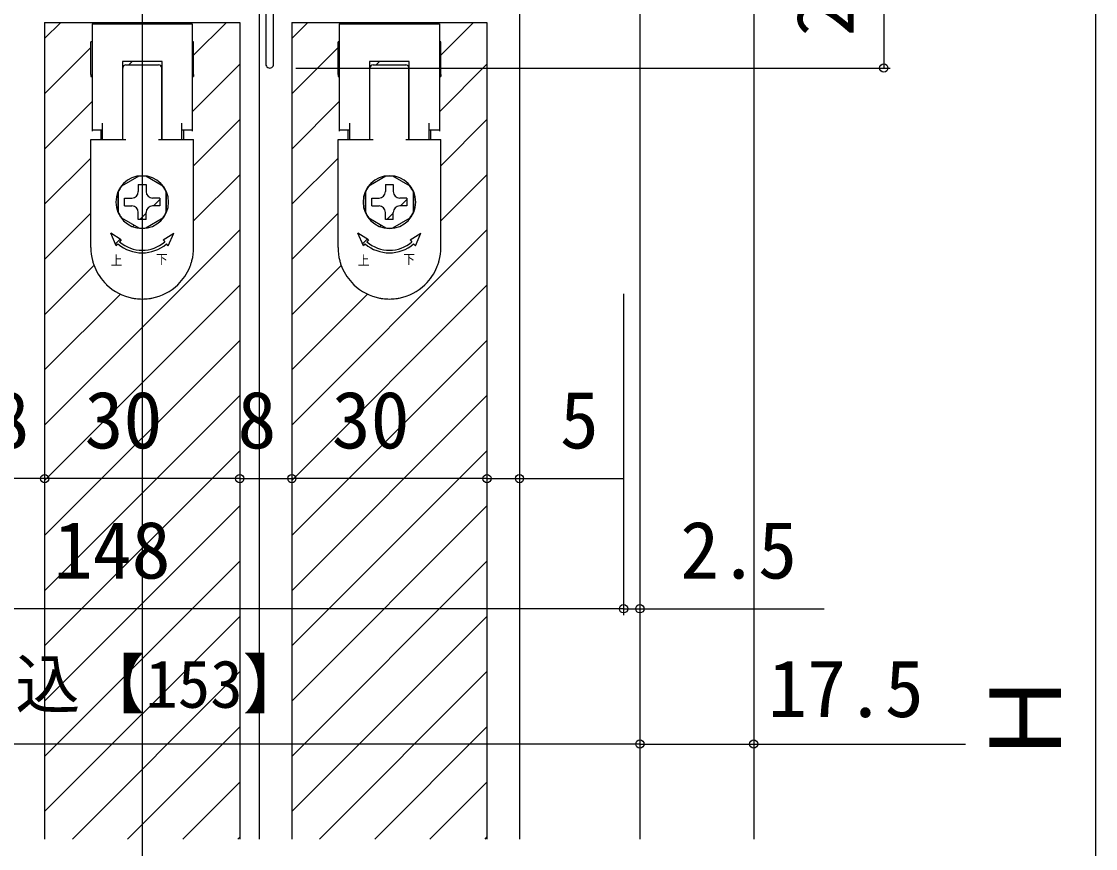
# Model space of a CAD drawing. Units: millimetres, scale not verified. Extents: x -525 to 525, y -783 to 780.
# Drawn here: x -330 to -164.9, y 326.5 to 453.6 of the extents above; entities that cross this region are included whole.
import ezdxf
from ezdxf.enums import TextEntityAlignment as Align

# ---------------------------------------------------------------- set-up
doc = ezdxf.new("R2010")
doc.units = ezdxf.units.MM
doc.header["$LTSCALE"] = 4
for name, color, linetype in [('0-3_YKK_11', 7, 'Continuous'), ('0-4_YKK_12', 2, 'Continuous'), ('0-5_YKK_13', 4, 'Continuous'), ('0-7_YKK_D', 6, 'Continuous')]:
    doc.layers.add(name, color=color, linetype=linetype)
doc.styles.add('ＭＳ ゴシック', font='')
doc.styles.get('ＭＳ ゴシック').set_extended_font_data('MS Gothic')

msp = doc.modelspace()

# ---------------------------------------------------------------- linework, layer by layer
at = {"layer": '0-3_YKK_11'}
msp.add_line((-292.433, 476.429), (-292.433, 447.029), dxfattribs=at)
msp.add_lwpolyline([(-291.233, 447.029), (-291.233, 469.629), (-287.933, 469.629), (-287.933, 464.629)], dxfattribs=at)
msp.add_arc((-291.833, 447.029), 0.6, 179.99999, 0.00001, dxfattribs=at)
at = {"layer": '0-4_YKK_12'}
for p, q in [((-311.433, 538.003), (-311.433, 185.429)), ((-217.433, 508.929), (-217.433, 327.931)), ((-234.933, 484.729), (-234.933, 327.931)), ((-293.433, 473.929), (-293.433, 327.931)), ((-253.433, 473.629), (-253.433, 327.931)), ((-326.433, 453.43), (-296.433, 453.43)), ((-326.433, 453.43), (-326.433, 327.931)), ((-326.433, 450.945), (-323.949, 453.43)), ((-315.663, 453.23), (-315.464, 453.43)), ((-307.178, 453.23), (-306.978, 453.43)), ((-303.533, 448.39), (-298.493, 453.43)), ((-296.433, 453.43), (-296.433, 327.931)), ((-288.433, 453.43), (-258.433, 453.43)), ((-288.433, 453.43), (-288.433, 327.931)), ((-288.433, 450.945), (-285.949, 453.43)), ((-277.663, 453.23), (-277.464, 453.43)), ((-269.178, 453.23), (-268.978, 453.43)), ((-265.533, 448.39), (-260.493, 453.43)), ((-258.433, 453.43), (-258.433, 327.931)), ((-326.433, 442.46), (-319.333, 449.56)), ((-288.433, 442.46), (-281.333, 449.56)), ((-314.483, 445.925), (-314.433, 445.975)), ((-313.478, 446.93), (-312.978, 447.43)), ((-303.733, 439.704), (-296.433, 447.004)), ((-276.483, 445.925), (-276.433, 445.975)), ((-275.478, 446.93), (-274.978, 447.43)), ((-265.733, 439.704), (-258.433, 447.004)), ((-308.433, 443.49), (-308.383, 443.54)), ((-270.433, 443.49), (-270.383, 443.54)), ((-326.433, 433.975), (-319.133, 441.275)), ((-288.433, 433.975), (-281.133, 441.275)), ((-303.533, 431.419), (-296.433, 438.519)), ((-265.533, 431.419), (-258.433, 438.519)), ((-314.483, 437.44), (-314.433, 437.49)), ((-276.483, 437.44), (-276.433, 437.49)), ((-326.433, 425.49), (-319.333, 432.59)), ((-288.433, 425.49), (-281.333, 432.59)), ((-303.533, 422.934), (-296.433, 430.034)), ((-265.533, 422.934), (-258.433, 430.034)), ((-309.722, 425.23), (-308.733, 426.219)), ((-307.733, 427.219), (-307.657, 427.295)), ((-271.722, 425.23), (-270.733, 426.219)), ((-269.733, 427.219), (-269.657, 427.295)), ((-326.433, 417.004), (-319.333, 424.104)), ((-311.822, 423.13), (-310.833, 424.119)), ((-288.433, 417.004), (-281.333, 424.104)), ((-273.822, 423.13), (-272.833, 424.119)), ((-326.433, 391.548), (-296.433, 421.548)), ((-312.898, 422.054), (-312.677, 422.275)), ((-288.433, 391.548), (-258.433, 421.548)), ((-274.898, 422.054), (-274.677, 422.275)), ((-315.558, 419.394), (-314.835, 420.118)), ((-277.558, 419.394), (-276.835, 420.118)), ((-326.433, 408.519), (-318.848, 416.104)), ((-288.433, 408.519), (-280.848, 416.104)), ((-326.433, 383.063), (-296.433, 413.063)), ((-288.433, 383.063), (-258.433, 413.063)), ((-326.433, 400.034), (-314.789, 411.678)), ((-288.433, 400.034), (-276.789, 411.678)), ((-326.433, 374.578), (-296.433, 404.578)), ((-288.433, 374.578), (-258.433, 404.578)), ((-326.433, 366.093), (-296.433, 396.093)), ((-288.433, 366.093), (-258.433, 396.093)), ((-326.433, 357.607), (-296.433, 387.607)), ((-288.433, 357.607), (-258.433, 387.607)), ((-326.433, 349.122), (-296.433, 379.122)), ((-288.433, 349.122), (-258.433, 379.122)), ((-326.433, 340.637), (-296.433, 370.637)), ((-288.433, 340.637), (-258.433, 370.637)), ((-326.433, 332.152), (-296.433, 362.152)), ((-288.433, 332.152), (-258.433, 362.152)), ((-322.168, 327.931), (-296.433, 353.666)), ((-284.168, 327.931), (-258.433, 353.666)), ((-313.683, 327.931), (-296.433, 345.181)), ((-275.683, 327.931), (-258.433, 345.181)), ((-305.198, 327.931), (-296.433, 336.696)), ((-267.198, 327.931), (-258.433, 336.696)), ((-296.712, 327.931), (-296.433, 328.21)), ((-258.712, 327.931), (-258.433, 328.21))]:
    msp.add_line(p, q, dxfattribs=at)
at = {"layer": '0-5_YKK_13'}
for p, q in [((-319.133, 453.23), (-303.733, 453.23)), ((-319.133, 453.23), (-319.133, 436.73)), ((-303.733, 453.23), (-303.733, 436.73)), ((-281.133, 453.23), (-265.733, 453.23)), ((-281.133, 453.23), (-281.133, 436.73)), ((-265.733, 453.23), (-265.733, 436.73)), ((-319.133, 450.43), (-319.333, 450.43)), ((-303.533, 447.037), (-303.533, 449.93)), ((-281.133, 450.43), (-281.333, 450.43)), ((-265.533, 447.037), (-265.533, 449.93)), ((-319.333, 446.591), (-319.333, 447.037)), ((-319.333, 445.418), (-319.333, 446.591)), ((-314.483, 447.43), (-314.483, 435.43)), ((-308.383, 447.43), (-314.483, 447.43)), ((-314.433, 445.93), (-314.433, 446.43)), ((-314.433, 445.43), (-314.433, 445.93)), ((-313.933, 446.93), (-308.933, 446.93)), ((-308.433, 445.93), (-308.433, 446.43)), ((-308.383, 435.43), (-308.383, 447.43)), ((-281.333, 446.591), (-281.333, 447.037)), ((-281.333, 445.418), (-281.333, 446.591)), ((-276.483, 447.43), (-276.483, 435.43)), ((-270.383, 447.43), (-276.483, 447.43)), ((-276.433, 445.93), (-276.433, 446.43)), ((-276.433, 445.43), (-276.433, 445.93)), ((-275.933, 446.93), (-270.933, 446.93)), ((-270.433, 445.93), (-270.433, 446.43)), ((-270.383, 435.43), (-270.383, 447.43)), ((-319.333, 445.418), (-319.333, 445.151)), ((-319.333, 445.151), (-319.333, 445.118)), ((-319.333, 445.118), (-319.133, 445.118)), ((-314.483, 445.118), (-314.433, 445.118)), ((-314.433, 445.151), (-314.433, 445.418)), ((-314.433, 445.118), (-314.433, 445.151)), ((-314.433, 444.133), (-314.433, 445.118)), ((-308.433, 445.418), (-308.433, 445.427)), ((-308.433, 444.133), (-308.433, 445.118)), ((-308.433, 445.118), (-308.383, 445.118)), ((-303.733, 445.118), (-303.533, 445.118)), ((-303.533, 445.418), (-303.533, 445.151)), ((-303.533, 445.151), (-303.533, 445.118)), ((-281.333, 445.418), (-281.333, 445.151)), ((-281.333, 445.151), (-281.333, 445.118)), ((-281.333, 445.118), (-281.133, 445.118)), ((-276.483, 445.118), (-276.433, 445.118)), ((-276.433, 445.151), (-276.433, 445.418)), ((-276.433, 445.118), (-276.433, 445.151)), ((-276.433, 444.133), (-276.433, 445.118)), ((-270.433, 445.418), (-270.433, 445.427)), ((-270.433, 444.133), (-270.433, 445.118)), ((-270.433, 445.118), (-270.383, 445.118)), ((-265.733, 445.118), (-265.533, 445.118)), ((-265.533, 445.418), (-265.533, 445.151)), ((-265.533, 445.151), (-265.533, 445.118)), ((-308.433, 441.888), (-308.433, 443.418)), ((-270.433, 441.888), (-270.433, 443.418)), ((-314.433, 441.43), (-314.433, 441.888)), ((-314.433, 441.395), (-314.433, 441.43)), ((-276.433, 441.43), (-276.433, 441.888)), ((-276.433, 441.395), (-276.433, 441.43)), ((-314.433, 437.93), (-314.433, 439.93)), ((-308.433, 437.93), (-308.433, 439.93)), ((-276.433, 437.93), (-276.433, 439.93)), ((-270.433, 437.93), (-270.433, 439.93)), ((-317.533, 435.43), (-317.533, 437.93)), ((-314.433, 436.846), (-314.433, 437.93)), ((-308.433, 436.846), (-308.433, 437.93)), ((-305.333, 435.43), (-305.333, 437.93)), ((-279.533, 435.43), (-279.533, 437.93)), ((-276.433, 436.846), (-276.433, 437.93)), ((-270.433, 436.846), (-270.433, 437.93)), ((-267.333, 435.43), (-267.333, 437.93)), ((-319.133, 436.93), (-317.533, 436.93)), ((-317.758, 435.43), (-317.758, 436.93)), ((-314.433, 436.43), (-314.433, 436.846)), ((-308.433, 436.43), (-308.433, 436.846)), ((-308.433, 435.93), (-308.433, 436.43)), ((-308.433, 435.43), (-308.433, 435.93)), ((-305.333, 436.93), (-303.733, 436.93)), ((-305.108, 436.93), (-305.108, 435.43)), ((-281.133, 436.93), (-279.533, 436.93)), ((-279.758, 435.43), (-279.758, 436.93)), ((-276.433, 436.43), (-276.433, 436.846)), ((-270.433, 436.43), (-270.433, 436.846)), ((-270.433, 435.93), (-270.433, 436.43)), ((-270.433, 435.43), (-270.433, 435.93)), ((-267.333, 436.93), (-265.733, 436.93)), ((-267.108, 436.93), (-267.108, 435.43)), ((-319.333, 435.43), (-317.533, 435.43)), ((-319.333, 431.13), (-319.333, 435.43)), ((-314.433, 435.43), (-313.933, 435.43)), ((-308.933, 435.43), (-308.433, 435.43)), ((-308.433, 435.43), (-308.383, 435.43)), ((-303.533, 431.13), (-303.533, 435.43)), ((-281.333, 435.43), (-279.533, 435.43)), ((-281.333, 431.13), (-281.333, 435.43)), ((-276.433, 435.43), (-275.933, 435.43)), ((-270.933, 435.43), (-270.433, 435.43)), ((-270.433, 435.43), (-270.383, 435.43)), ((-265.533, 431.13), (-265.533, 435.43)), ((-319.333, 430.13), (-319.333, 431.13)), ((-303.533, 430.13), (-303.533, 431.13)), ((-281.333, 430.13), (-281.333, 431.13)), ((-265.533, 430.13), (-265.533, 431.13)), ((-319.333, 429.255), (-319.333, 430.13)), ((-311.967, 429.794), (-314.599, 428.274)), ((-308.267, 428.274), (-310.899, 429.794)), ((-303.533, 429.255), (-303.533, 430.13)), ((-281.333, 429.255), (-281.333, 430.13)), ((-273.967, 429.794), (-276.599, 428.274)), ((-270.267, 428.274), (-272.899, 429.794)), ((-265.533, 429.255), (-265.533, 430.13)), ((-319.333, 428.791), (-319.333, 429.255)), ((-319.333, 428.63), (-319.333, 428.791)), ((-312.033, 428.53), (-310.833, 428.53)), ((-312.033, 428.53), (-312.033, 427.43)), ((-310.833, 428.53), (-310.833, 427.43)), ((-303.533, 426.13), (-303.533, 428.13)), ((-281.333, 428.791), (-281.333, 429.255)), ((-281.333, 428.63), (-281.333, 428.791)), ((-274.033, 428.53), (-272.833, 428.53)), ((-274.033, 428.53), (-274.033, 427.43)), ((-272.833, 428.53), (-272.833, 427.43)), ((-265.533, 426.13), (-265.533, 428.13)), ((-319.333, 425.63), (-319.333, 426.13)), ((-315.183, 427.359), (-315.183, 424.3)), ((-315.133, 427.349), (-315.133, 424.31)), ((-314.133, 425.23), (-314.133, 426.43)), ((-314.133, 426.43), (-313.033, 426.43)), ((-308.733, 426.43), (-309.833, 426.43)), ((-308.733, 426.43), (-308.733, 425.23)), ((-307.733, 424.31), (-307.733, 427.349)), ((-307.683, 424.3), (-307.683, 427.359)), ((-303.533, 425.63), (-303.533, 426.13)), ((-281.333, 425.63), (-281.333, 426.13)), ((-277.183, 427.359), (-277.183, 424.3)), ((-277.133, 427.349), (-277.133, 424.31)), ((-276.133, 425.23), (-276.133, 426.43)), ((-276.133, 426.43), (-275.033, 426.43)), ((-270.733, 426.43), (-271.833, 426.43)), ((-270.733, 426.43), (-270.733, 425.23)), ((-269.733, 424.31), (-269.733, 427.349)), ((-269.683, 424.3), (-269.683, 427.359)), ((-265.533, 425.63), (-265.533, 426.13)), ((-319.333, 424.63), (-319.333, 425.004)), ((-319.333, 424.573), (-319.333, 424.63)), ((-319.333, 424.294), (-319.333, 424.573)), ((-314.133, 425.23), (-313.033, 425.23)), ((-308.733, 425.23), (-309.833, 425.23)), ((-303.533, 424.63), (-303.533, 425.004)), ((-303.533, 424.573), (-303.533, 424.63)), ((-303.533, 424.294), (-303.533, 424.573)), ((-281.333, 424.63), (-281.333, 425.004)), ((-281.333, 424.573), (-281.333, 424.63)), ((-281.333, 424.294), (-281.333, 424.573)), ((-276.133, 425.23), (-275.033, 425.23)), ((-270.733, 425.23), (-271.833, 425.23)), ((-265.533, 424.63), (-265.533, 425.004)), ((-265.533, 424.573), (-265.533, 424.63)), ((-265.533, 424.294), (-265.533, 424.573)), ((-319.333, 424.273), (-319.333, 424.294)), ((-319.333, 424.13), (-319.333, 424.273)), ((-319.333, 423.63), (-319.333, 424.13)), ((-319.333, 423.13), (-319.333, 423.63)), ((-319.333, 418.83), (-319.333, 423.13)), ((-314.599, 423.385), (-311.967, 421.865)), ((-312.033, 423.13), (-312.033, 424.23)), ((-310.833, 423.13), (-312.033, 423.13)), ((-310.899, 421.865), (-308.267, 423.385)), ((-310.833, 423.13), (-310.833, 424.23)), ((-303.533, 424.273), (-303.533, 424.294)), ((-303.533, 424.13), (-303.533, 424.273)), ((-303.533, 423.63), (-303.533, 424.13)), ((-303.533, 423.13), (-303.533, 423.63)), ((-303.533, 418.83), (-303.533, 423.13)), ((-281.333, 424.273), (-281.333, 424.294)), ((-281.333, 424.13), (-281.333, 424.273)), ((-281.333, 423.63), (-281.333, 424.13)), ((-281.333, 423.13), (-281.333, 423.63)), ((-281.333, 418.83), (-281.333, 423.13)), ((-276.599, 423.385), (-273.967, 421.865)), ((-274.033, 423.13), (-274.033, 424.23)), ((-272.833, 423.13), (-274.033, 423.13)), ((-272.899, 421.865), (-270.267, 423.385)), ((-272.833, 423.13), (-272.833, 424.23)), ((-265.533, 424.273), (-265.533, 424.294)), ((-265.533, 424.13), (-265.533, 424.273)), ((-265.533, 423.63), (-265.533, 424.13)), ((-265.533, 423.13), (-265.533, 423.63)), ((-265.533, 418.83), (-265.533, 423.13)), ((-315.418, 419.08), (-316.283, 421.03)), ((-314.647, 419.999), (-316.283, 421.03)), ((-315.418, 419.08), (-315.161, 419.387)), ((-314.647, 419.999), (-314.904, 419.693)), ((-308.219, 419.999), (-306.583, 421.03)), ((-308.219, 419.999), (-307.962, 419.693)), ((-307.448, 419.08), (-307.705, 419.387)), ((-307.448, 419.08), (-306.583, 421.03)), ((-277.418, 419.08), (-278.283, 421.03)), ((-276.647, 419.999), (-278.283, 421.03)), ((-277.418, 419.08), (-277.161, 419.387)), ((-276.647, 419.999), (-276.904, 419.693)), ((-270.219, 419.999), (-268.583, 421.03)), ((-270.219, 419.999), (-269.962, 419.693)), ((-269.448, 419.08), (-269.705, 419.387)), ((-269.448, 419.08), (-268.583, 421.03))]:
    msp.add_line(p, q, dxfattribs=at)
for points in [[(-319.333, 447.037), (-319.333, 449.93), (-319.333, 450.43)], [(-303.533, 449.93), (-303.533, 450.43), (-303.733, 450.43)], [(-281.333, 447.037), (-281.333, 449.93), (-281.333, 450.43)], [(-265.533, 449.93), (-265.533, 450.43), (-265.733, 450.43)], [(-308.433, 445.427), (-308.433, 445.43), (-308.433, 445.93)], [(-303.533, 445.418), (-303.533, 446.591), (-303.533, 447.037)], [(-270.433, 445.427), (-270.433, 445.43), (-270.433, 445.93)], [(-265.533, 445.418), (-265.533, 446.591), (-265.533, 447.037)], [(-314.433, 445.418), (-314.433, 445.427), (-314.433, 445.43)], [(-308.433, 445.118), (-308.433, 445.151), (-308.433, 445.418)], [(-276.433, 445.418), (-276.433, 445.427), (-276.433, 445.43)], [(-270.433, 445.118), (-270.433, 445.151), (-270.433, 445.418)], [(-314.433, 443.633), (-314.433, 443.99), (-314.433, 444.133)], [(-314.433, 441.888), (-314.433, 443.418), (-314.433, 443.633)], [(-308.433, 443.418), (-308.433, 443.633), (-308.433, 443.99), (-308.433, 444.133)], [(-276.433, 443.633), (-276.433, 443.99), (-276.433, 444.133)], [(-276.433, 441.888), (-276.433, 443.418), (-276.433, 443.633)], [(-270.433, 443.418), (-270.433, 443.633), (-270.433, 443.99), (-270.433, 444.133)], [(-314.433, 439.93), (-314.433, 441.388), (-314.433, 441.395)], [(-308.433, 441.395), (-308.433, 441.43), (-308.433, 441.888)], [(-308.433, 439.93), (-308.433, 441.388), (-308.433, 441.395)], [(-276.433, 439.93), (-276.433, 441.388), (-276.433, 441.395)], [(-270.433, 441.395), (-270.433, 441.43), (-270.433, 441.888)], [(-270.433, 439.93), (-270.433, 441.388), (-270.433, 441.395)], [(-314.433, 435.43), (-314.433, 435.93), (-314.433, 436.43)], [(-276.433, 435.43), (-276.433, 435.93), (-276.433, 436.43)], [(-317.533, 435.43), (-314.483, 435.43), (-314.433, 435.43)], [(-308.383, 435.43), (-305.333, 435.43), (-303.533, 435.43)], [(-279.533, 435.43), (-276.483, 435.43), (-276.433, 435.43)], [(-270.383, 435.43), (-267.333, 435.43), (-265.533, 435.43)], [(-319.333, 426.13), (-319.333, 428.13), (-319.333, 428.63)], [(-303.533, 428.13), (-303.533, 428.63), (-303.533, 428.791), (-303.533, 429.255)], [(-281.333, 426.13), (-281.333, 428.13), (-281.333, 428.63)], [(-265.533, 428.13), (-265.533, 428.63), (-265.533, 428.791), (-265.533, 429.255)], [(-319.333, 425.004), (-319.333, 425.468), (-319.333, 425.63)], [(-303.533, 425.004), (-303.533, 425.468), (-303.533, 425.63)], [(-281.333, 425.004), (-281.333, 425.468), (-281.333, 425.63)], [(-265.533, 425.004), (-265.533, 425.468), (-265.533, 425.63)]]:
    msp.add_lwpolyline(points, dxfattribs=at)
for centre, radius, start, end in [((-313.933, 446.43), 0.5, 90, 180), ((-308.933, 446.43), 0.5, 0, 90), ((-275.933, 446.43), 0.5, 90, 180), ((-270.933, 446.43), 0.5, 0, 90), ((-311.433, 425.83), 4.05, 0, 180), ((-311.433, 425.83), 4, 82.33165, 97.66835), ((-273.433, 425.83), 4.05, 0, 180), ((-273.433, 425.83), 4, 82.33165, 97.66835), ((-311.433, 425.83), 4.05, 136.2623, 157.80839), ((-311.433, 425.83), 4, 142.33165, 157.66835), ((-311.433, 425.83), 4, 22.33165, 37.82349), ((-273.433, 425.83), 4.05, 136.2623, 157.80839), ((-273.433, 425.83), 4, 142.33165, 157.66835), ((-273.433, 425.83), 4, 22.33165, 37.82349), ((-313.033, 427.43), 1, 270, 0), ((-309.833, 427.43), 1, 180, 270), ((-275.033, 427.43), 1, 270, 0), ((-271.833, 427.43), 1, 180, 270), ((-311.433, 425.83), 4.05, 180, 0), ((-313.033, 424.23), 1, 0, 90), ((-309.833, 424.23), 1, 90, 180), ((-273.433, 425.83), 4.05, 180, 0), ((-275.033, 424.23), 1, 0, 90), ((-271.833, 424.23), 1, 90, 180), ((-311.433, 425.83), 4, 202.33165, 217.82349), ((-311.433, 425.83), 4, 322.17651, 337.66835), ((-273.433, 425.83), 4, 202.33165, 217.82349), ((-273.433, 425.83), 4, 322.17651, 337.66835), ((-311.433, 425.83), 4, 262.17651, 277.82349), ((-273.433, 425.83), 4, 262.17651, 277.82349), ((-311.433, 423.83), 5.8, 230, 310), ((-311.433, 423.83), 5.4, 230, 310), ((-273.433, 423.83), 5.8, 230, 310), ((-273.433, 423.83), 5.4, 230, 310), ((-311.433, 418.83), 7.9, 180, 194.66485), ((-311.433, 418.83), 7.9, 345.33515, 0), ((-273.433, 418.83), 7.9, 180, 194.66485), ((-273.433, 418.83), 7.9, 345.33515, 0), ((-311.433, 418.83), 7.9, 194.66485, 198.44872), ((-311.433, 418.83), 7.9, 198.44872, 202.318), ((-311.433, 418.83), 7.9, 337.682, 341.55128), ((-311.433, 418.83), 7.9, 341.55128, 345.33515), ((-273.433, 418.83), 7.9, 194.66485, 198.44872), ((-273.433, 418.83), 7.9, 198.44872, 202.318), ((-273.433, 418.83), 7.9, 337.682, 341.55128), ((-273.433, 418.83), 7.9, 341.55128, 345.33515), ((-311.433, 418.83), 7.9, 202.318, 225.86911), ((-311.433, 418.83), 7.9, 314.13089, 337.682), ((-273.433, 418.83), 7.9, 202.318, 225.86911), ((-273.433, 418.83), 7.9, 314.13089, 337.682), ((-311.433, 418.83), 7.9, 225.86911, 226.18003), ((-311.433, 418.83), 7.9, 226.18003, 259.0546), ((-311.433, 418.83), 7.9, 280.9454, 313.81997), ((-311.433, 418.83), 7.9, 313.81997, 314.13089), ((-273.433, 418.83), 7.9, 225.86911, 226.18003), ((-273.433, 418.83), 7.9, 226.18003, 259.0546), ((-273.433, 418.83), 7.9, 280.9454, 313.81997), ((-273.433, 418.83), 7.9, 313.81997, 314.13089), ((-311.433, 418.83), 7.9, 259.0546, 262.72786), ((-311.433, 418.83), 7.9, 262.72786, 270), ((-311.433, 418.83), 7.9, 270, 277.27214), ((-311.433, 418.83), 7.9, 277.27214, 280.9454), ((-273.433, 418.83), 7.9, 259.0546, 262.72786), ((-273.433, 418.83), 7.9, 262.72786, 270), ((-273.433, 418.83), 7.9, 270, 277.27214), ((-273.433, 418.83), 7.9, 277.27214, 280.9454)]:
    msp.add_arc(centre, radius, start, end, dxfattribs=at)
at = {"layer": '0-7_YKK_D'}
for p, q in [((-164.883, 486.929), (-164.883, 207.929)), ((-197.433, 473.429), (-197.433, 446.429)), ((-287.833, 446.429), (-196.433, 446.429)), ((-326.433, 411.74), (-326.433, 382.329)), ((-326.433, 411.74), (-326.433, 382.329)), ((-296.433, 411.74), (-296.433, 382.329)), ((-296.433, 411.74), (-296.433, 382.329)), ((-288.433, 411.74), (-288.433, 382.329)), ((-288.433, 411.74), (-288.433, 382.329)), ((-258.433, 411.74), (-258.433, 382.329)), ((-258.433, 411.74), (-258.433, 382.329)), ((-253.433, 411.74), (-253.433, 382.329)), ((-237.433, 411.74), (-237.433, 362.329)), ((-234.933, 411.74), (-234.933, 341.542)), ((-234.933, 411.74), (-234.933, 362.329)), ((-234.933, 411.74), (-234.933, 341.542)), ((-217.433, 411.74), (-217.433, 341.542)), ((-237.433, 410.74), (-237.433, 362.329)), ((-326.433, 383.329), (-334.433, 383.329)), ((-296.433, 383.329), (-326.433, 383.329)), ((-296.433, 383.329), (-288.433, 383.329)), ((-258.433, 383.329), (-288.433, 383.329)), ((-237.433, 363.329), (-385.433, 363.329)), ((-237.433, 363.329), (-239.983, 363.329)), ((-237.433, 363.329), (-234.933, 363.329)), ((-234.933, 363.329), (-206.606, 363.329)), ((-234.933, 342.542), (-387.933, 342.542))]:
    msp.add_line(p, q, dxfattribs=at)
for points in [[(-258.433, 383.329), (-253.433, 383.329), (-237.378, 383.329)], [(-234.933, 342.542), (-217.433, 342.542), (-184.883, 342.542)]]:
    msp.add_lwpolyline(points, dxfattribs=at)
for centre in [(-197.433, 446.429), (-326.433, 383.329), (-326.433, 383.329), (-296.433, 383.329), (-296.433, 383.329), (-288.433, 383.329), (-288.433, 383.329), (-258.433, 383.329), (-258.433, 383.329), (-253.433, 383.329), (-237.433, 363.329), (-237.433, 363.329), (-234.933, 363.329), (-234.933, 342.542), (-234.933, 342.542), (-217.433, 342.542)]:
    msp.add_circle(centre, 0.637, dxfattribs=at)

# ---------------------------------------------------------------- texts
at = {"layer": '0-5_YKK_13', "style": 'ＭＳ ゴシック', "width": 0.9}
for s, p in [('上', (-316.286, 415.687)), ('下', (-309.306, 415.87)), ('上', (-278.286, 415.687)), ('下', (-271.306, 415.87))]:
    msp.add_text(s, height=1.466, dxfattribs=at).set_placement(p, align=Align.BOTTOM_LEFT)
at = {"layer": '0-7_YKK_D', "style": 'ＭＳ ゴシック'}
for s, height, p in [('27', 8.798, (-199.433, 451.304)), ('Ｈ', 11, (-166.883, 339.077))]:
    msp.add_text(s, height=height, rotation=90, dxfattribs=at).set_placement(p, align=Align.BOTTOM_LEFT)
for s, height, p in [('8', 8.798, (-334.797, 385.329)), ('30', 8.798, (-320.297, 385.329)), ('8', 8.798, (-296.797, 385.329)), ('30', 8.798, (-282.297, 385.329)), ('5', 8.798, (-247.219, 385.329)), ('148', 8.798, (-325.035, 365.329)), ('2.5', 8.798, (-228.719, 365.329)), ('枠見込【153】', 7.331, (-350.95, 345.906)), ('17.5', 8.798, (-215.224, 344.042))]:
    msp.add_text(s, height=height, dxfattribs=at).set_placement(p, align=Align.BOTTOM_LEFT)

doc.saveas('drawing.dxf')
